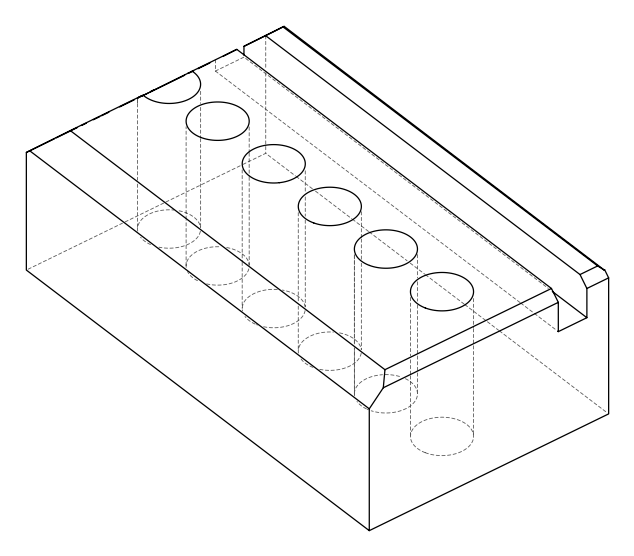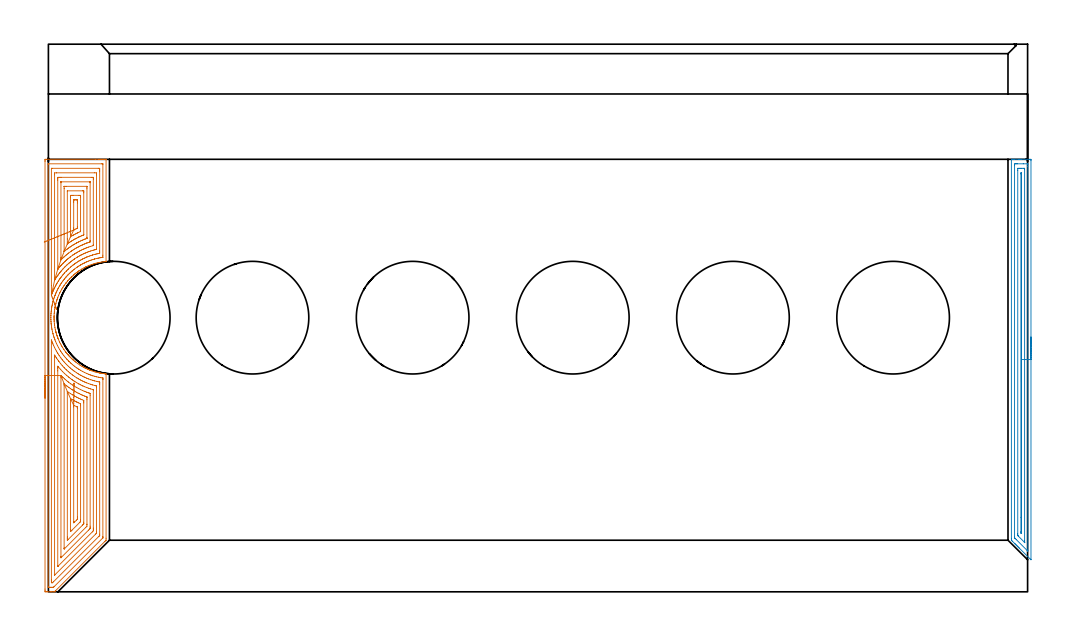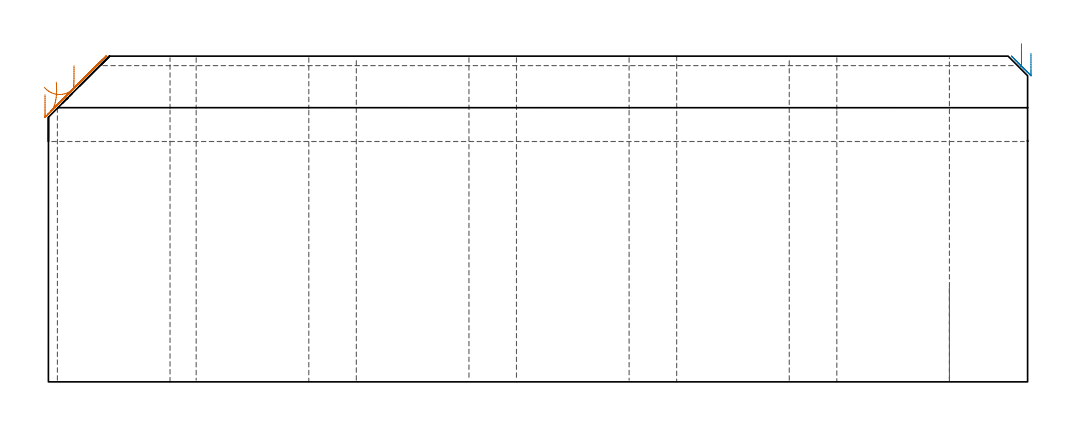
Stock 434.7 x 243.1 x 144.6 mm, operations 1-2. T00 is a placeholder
(PLAN: 13 operations, 2 tool changes, 77.5 min)
(1 AREA_MILL | FG_CHAMFER_SURFACE | UGT0205_001 | 12.89 min | 71280 mm3)
(2 AREA_MILL_1 | FG_CHAMFER_SURFACE_1 | UGT0205_001 | 5.71 min | 7133 mm3)
(3 AREA_MILL_2 | FG_CHAMFER_SURFACE_2 | UGT0205_001 | 2.08 min | 11210 mm3)
(4 AREA_MILL_3 | FG_CHAMFER_SURFACE_3 | UGT0205_001 | 30.27 min | 108658 mm3)
(5 AREA_MILL_4 | FG_CHAMFER_SURFACE_4 | UGT0205_001 | 0.83 min | 1029 mm3)
(6 AREA_MILL_5 | FG_CHAMFER_SURFACE_5 | UGT0205_001 | 6.62 min | 3488 mm3)
(7 MILL_RECTANGULAR_SLOT | SLOT_RECTANGULAR | UGT0201_094 | Follow Part, ap 5, ae 75% | 15.49 min | 471268 mm3)
(8 INDEXABLE_INSERT_DRILL_THROUGH_HOLE_FROM_SOLID | STEP1HOLE | NXT0302_038 | 0.6 min | 283893 mm3)
(9 INDEXABLE_INSERT_DRILL_THROUGH_HOLE_FROM_SOLID_1 | STEP1HOLE_1 | NXT0302_038 | 0.6 min | 283741 mm3)
(10 INDEXABLE_INSERT_DRILL_THROUGH_HOLE_FROM_SOLID_2 | STEP1HOLE_2 | NXT0302_038 | 0.6 min | 283816 mm3)
(11 INDEXABLE_INSERT_DRILL_THROUGH_HOLE_FROM_SOLID_3 | STEP1HOLE_3 | NXT0302_038 | 0.6 min | 277382 mm3)
(12 INDEXABLE_INSERT_DRILL_THROUGH_HOLE_FROM_SOLID_4 | STEP1HOLE_4 | NXT0302_038 | 0.6 min | 283729 mm3)
(13 INDEXABLE_INSERT_DRILL_THROUGH_HOLE_FROM_SOLID_5 | STEP1HOLE_5 | NXT0302_038 | 0.6 min | 283815 mm3)
(TOOL UGT0205_001 | Chamfer Mill 20 x 3 x 45 deg. | D20 FL50 Z2)
(TOOL UGT0201_094 | End mill 20 mm | D20 FL38 Z4)
(TOOL NXT0302_038 | Index. Insert Drill 50mm [880-D5000L50-04] | D50 PA176 FL200 Z2)
(OP 1 AREA_MILL)
G17 G21 G94 G90
T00 M6
G54
G17 G0 G90 X-1.5 Y86. S1061 M3
G43 Z154.6 H0
Z127.5
G94 G1 Y86.038 Z126.628 F250.
Y86.152 Z125.764
Y86.341 Z124.912
Y86.603 Z124.08
Y86.937 Z123.274
Y87.34 Z122.5
Y87.808 Z121.764
Y88.34 Z121.072
Y88.929 Z120.429
Y89.572 Z119.84
Y90.264 Z119.308
Y91. Z118.84
Y91.774 Z118.437
Y92.58 Z118.103
Y93.412 Z117.841
Y94.263 Z117.652
Y95.128 Z117.538
Y96. Z117.5
Y191.121
X-1.498 Y191.406 Z117.502
X-1.491 Y191.993 Z117.506
X-1.484 Y191.996 Z117.513
X-0.893 Y192. Z118.104
X20.827 Z139.823
X22.315 Z141.309
X22.911 Z141.907
X23.207 Z142.204
X23.803 Z142.799
X24.1 Z143.095
X24.694 Z143.693
X25.196 Z144.195
X25.549 Y191.993 Z144.54
X25.597 Y191.99 Z144.588
X25.6 Y191.852 Z144.6
X25.591 Y146.784 Z144.59
X25.586 Y146.699 Z144.581
X25.559 Y146.634 Z144.551
X25.526 Y146.62 Z144.518
X25.448 Y146.612 Z144.448
X24.665 Y146.53 Z143.661
X23.774 Y146.411 Z142.774
X22.886 Y146.26 Z141.884
X21.996 Y146.078 Z140.996
X21.176 Y145.886 Z140.176
X20.218 Y145.605 Z139.218
X19.329 Y145.317 Z138.328
X18.44 Y144.999 Z137.44
X17.884 Y144.764 Z136.884
X17.551 Y144.624 Z136.55
X16.662 Y144.225 Z135.662
X16.513 Y144.153 Z135.513
X16.413 Y144.104 Z135.412
X16.067 Y143.923 Z135.065
X15.773 Y143.769 Z134.772
X14.843 Y143.257 Z133.842
X14.768 Y143.213 Z133.765
X13.995 Y142.729 Z132.994
X13.439 Y142.365 Z132.438
X13.389 Y142.332 Z132.387
X13.374 Y142.323 Z132.372
X13.338 Y142.298 Z132.337
X13.106 Y142.135 Z132.105
X13.016 Y142.068 Z132.014
X12.943 Y142.014 Z131.939
X12.852 Y141.948 Z131.851
X12.612 Y141.771 Z131.611
X12.496 Y141.685 Z131.492
X12.354 Y141.581 Z131.353
X12.154 Y141.432 Z131.152
X12.05 Y141.346 Z131.046
X11.84 Y141.177 Z130.839
X11.806 Y141.149 Z130.806
X11.327 Y140.759 Z130.327
X11.072 Y140.541 Z130.072
X10.439 Y139.967 Z129.437
X10.265 Y139.801 Z129.262
X10.106 Y139.65 Z129.102
X9.55 Y139.094 Z128.548
X9.231 Y138.759 Z128.228
X8.66 Y138.128 Z127.66
X8.48 Y137.919 Z127.48
X8.436 Y137.868 Z127.435
X8.033 Y137.372 Z127.031
X7.771 Y137.05 Z126.771
X7.745 Y137.016 Z126.744
X7.715 Y136.978 Z126.715
X7.668 Y136.913 Z126.667
X7.059 Y136.087 Z126.057
X6.883 Y135.833 Z125.881
X6.464 Y135.196 Z125.461
X5.993 Y134.443 Z124.992
X5.913 Y134.305 Z124.913
X5.423 Y133.414 Z124.421
X5.104 Y132.802 Z124.103
X4.986 Y132.557 Z123.983
X4.97 Y132.524 Z123.966
X4.568 Y131.633 Z123.566
X4.197 Y130.742 Z123.192
X4.047 Y130.328 Z123.045
X3.876 Y129.851 Z122.874
X3.794 Y129.594 Z122.791
X3.744 Y129.437 Z122.739
X3.65 Y129.15 Z122.647
X3.599 Y128.991 Z122.594
X3.589 Y128.96 Z122.585
X3.327 Y128.069 Z122.326
X3.301 Y127.961 Z122.301
X3.246 Y127.725 Z122.245
X3.23 Y127.653 Z122.226
X3.125 Y127.212 Z122.124
X3.117 Y127.179 Z122.116
X2.975 Y126.485 Z121.974
X2.959 Y126.403 Z121.956
X2.943 Y126.316 Z121.937
X2.937 Y126.288 Z121.931
X2.79 Y125.432 Z121.79
X2.784 Y125.397 Z121.784
X2.667 Y124.506 Z121.664
X2.644 Y124.265 Z121.642
X2.588 Y123.641 Z121.579
X2.586 Y123.615 Z121.577
X2.53 Y122.725 Z121.519
X2.511 Y122.279 Z121.507
X2.51 Y122.233
X2.505 Y121.834 Z121.5
X2.504 Y121.611 Z121.501
X2.51 Y121.3 Z121.508
X2.519 Y120.966 Z121.513
Y120.943 Z121.514
X2.549 Y120.346 Z121.547
X2.563 Y120.074 Z121.56
X2.564 Y120.052 Z121.561
X2.641 Y119.161 Z121.635
X2.678 Y118.843 Z121.675
X2.692 Y118.737 Z121.686
X2.722 Y118.471 Z121.72
X2.744 Y118.291 Z121.741
X2.747 Y118.27 Z121.743
X2.887 Y117.38 Z121.883
X3.06 Y116.489 Z122.058
X3.102 Y116.298 Z122.102
X3.261 Y115.598 Z122.259
X3.273 Y115.549 Z122.272
X3.327 Y115.335 Z122.324
X3.339 Y115.294 Z122.335
X3.375 Y115.17 Z122.37
X3.505 Y114.707 Z122.504
X3.554 Y114.552 Z122.553
X3.57 Y114.499 Z122.57
X3.642 Y114.279 Z122.637
X3.758 Y113.903 Z122.757
X3.786 Y113.816 Z122.785
X3.868 Y113.578 Z122.867
X3.937 Y113.387 Z122.93
X4.096 Y112.925 Z123.09
X4.153 Y112.766 Z123.152
X4.165 Y112.734 Z123.165
X4.182 Y112.693 Z123.182
X4.264 Y112.495 Z123.261
X4.463 Y112.007 Z123.462
X4.844 Y111.144 Z123.84
X4.971 Y110.869 Z123.97
X5.28 Y110.253 Z124.277
X5.653 Y109.563 Z124.652
X5.763 Y109.362 Z124.761
X5.993 Y108.959 Z124.992
X6.293 Y108.471 Z125.291
X6.873 Y107.581 Z125.871
X7.512 Y106.69 Z126.511
X7.718 Y106.42 Z126.718
X7.771 Y106.351 Z126.771
X8.215 Y105.799 Z127.211
X8.454 Y105.511 Z127.453
X8.661 Y105.271 Z127.659
X8.712 Y105.214 Z127.711
X8.862 Y105.044 Z127.861
X8.926 Y104.973 Z127.923
X8.976 Y104.916 Z127.974
X8.983 Y104.908 Z127.982
X9.192 Y104.682 Z128.191
X9.264 Y104.604 Z128.263
X9.549 Y104.304 Z128.549
X9.829 Y104.017 Z128.829
X10.127 Y103.728 Z129.127
X10.439 Y103.431 Z129.438
X10.667 Y103.221 Z129.666
X10.711 Y103.181 Z129.708
X10.763 Y103.133 Z129.762
X10.77 Y103.127 Z129.769
X10.935 Y102.983 Z129.934
X11.009 Y102.92 Z130.005
X11.329 Y102.641 Z130.325
X11.815 Y102.236 Z130.815
X12.217 Y101.923 Z131.216
X12.988 Y101.345 Z131.987
X13.106 Y101.263 Z132.105
X13.995 Y100.668 Z132.994
X14.328 Y100.454 Z133.327
X14.884 Y100.125 Z133.883
X15.433 Y99.816 Z134.433
X15.62 Y99.712 Z134.616
X15.774 Y99.625 Z134.771
X15.887 Y99.563 Z134.886
X16.067 Y99.472 Z135.064
X16.274 Y99.366 Z135.273
X16.662 Y99.177 Z135.661
X17.221 Y98.921 Z136.221
X17.406 Y98.837 Z136.402
X17.552 Y98.769 Z136.55
X17.772 Y98.672 Z136.772
X18.105 Y98.536 Z137.105
X18.221 Y98.49 Z137.221
X18.44 Y98.405 Z137.44
X19.329 Y98.083 Z138.328
X20.083 Y97.832 Z139.08
X20.235 Y97.782 Z139.234
X20.53 Y97.696 Z139.527
X20.671 Y97.655 Z139.669
X21.107 Y97.537 Z140.107
X21.997 Y97.323 Z140.995
X22.166 Y97.288 Z141.164
X22.315 Y97.257 Z141.31
X22.646 Y97.189 Z141.646
X22.813 Y97.154 Z141.812
X22.885 Y97.14 Z141.885
X23.207 Y97.085 Z142.205
X23.775 Y96.987 Z142.774
X24.436 Y96.891 Z143.436
X24.664 Y96.865 Z143.663
X24.993 Y96.832 Z143.991
X25.086 Y96.823 Z144.085
X25.48 Y96.778 Z144.477
X25.595 Y96.763 Z144.591
X25.6 Y96.446 Z144.6
Y23.777
X25.593 Y22.899 Z144.593
X25.582 Y22.885 Z144.582
X25.439 Y22.739 Z144.438
X25.144 Y22.444 Z144.143
X3.23 Y0.529 Z122.229
X2.975 Y0.274 Z121.972
X2.847 Y0.148 Z121.845
X2.699 Y0.01 Z121.698
X2.678 Y0.008 Z121.677
X2.084 Y0. Z121.083
X1.486 Z120.486
X0.893 Z119.888
X-0.297 Z118.7
X-0.893 Z118.102
X-1.117 Y0.001 Z117.878
X-1.484 Y0.004 Z117.511
X-1.491 Y0.007 Z117.505
X-1.497 Y0.594 Z117.503
X-1.5 Y1.201 Z117.5
Y96.
X-0.086 Z118.914
X-0.085 Y189.708 Z118.915
X-0.084 Y189.794 Z118.916
X-0.079 Y189.964 Z118.921
X-0.076 Y189.992 Z118.924
X-0.07 Y189.994 Z118.93
X-0.047 Y189.997 Z118.953
X0. Y189.999 Z119.
X23.723 Z142.723
X24.1 Y189.993 Z143.1
X24.153 Y189.99 Z143.153
X24.178 Y189.984 Z143.178
X24.185 Y189.623 Z143.185
X24.177 Y149.422 Z143.177
X24.172 Y148.607 Z143.172
X24.17 Y148.537 Z143.17
X24.162 Y148.482 Z143.162
X24.1 Y148.471 Z143.1
X23.448 Y148.367 Z142.448
X23.207 Y148.327 Z142.207
X22.688 Y148.235 Z141.688
X22.315 Y148.161 Z141.315
X21.946 Y148.084 Z140.946
X21.422 Y147.966 Z140.422
X21.219 Y147.918 Z140.219
X20.53 Y147.738 Z139.53
X20.511 Y147.733 Z139.511
X20.449 Y147.715 Z139.449
X19.826 Y147.526 Z138.826
X19.637 Y147.466 Z138.637
X19.153 Y147.307 Z138.153
X18.744 Y147.166 Z137.744
X18.492 Y147.076 Z137.492
X17.818 Y146.824 Z136.818
X17.217 Y146.566 Z136.217
X16.959 Y146.453 Z135.959
X16.599 Y146.292 Z135.599
X16.067 Y146.048 Z135.067
X15.988 Y146.01 Z134.988
X15.832 Y145.932 Z134.832
X15.401 Y145.705 Z134.401
X15.174 Y145.583 Z134.174
X14.823 Y145.391 Z133.823
X14.281 Y145.092 Z133.281
X14.248 Y145.073 Z133.248
X14.192 Y145.04 Z133.192
X13.699 Y144.73 Z132.699
X13.389 Y144.533 Z132.389
X13.155 Y144.382 Z132.155
X12.799 Y144.149 Z131.799
X12.62 Y144.025 Z131.62
X12.496 Y143.936 Z131.496
X11.568 Y143.257 Z130.568
X11.094 Y142.874 Z130.094
X10.711 Y142.563 Z129.711
X10.603 Y142.474 Z129.603
X10.475 Y142.365 Z129.475
X10.129 Y142.056 Z129.129
X9.819 Y141.775 Z128.819
X9.493 Y141.474 Z128.493
X9.206 Y141.194 Z128.206
X8.926 Y140.918 Z127.926
X8.759 Y140.749 Z127.759
X8.597 Y140.582 Z127.597
X8.325 Y140.29 Z127.325
X8.033 Y139.973 Z127.033
X7.9 Y139.824 Z126.9
X7.782 Y139.691 Z126.782
X7.489 Y139.343 Z126.489
X7.141 Y138.925 Z126.141
X7.084 Y138.855 Z126.084
X7.039 Y138.799 Z126.039
X6.695 Y138.352 Z125.695
X6.358 Y137.907 Z125.358
X6.311 Y137.844 Z125.311
X6.248 Y137.757 Z125.248
X5.943 Y137.321 Z124.943
X5.732 Y137.016 Z124.732
X5.582 Y136.789 Z124.582
X5.356 Y136.44 Z124.356
X5.233 Y136.246 Z124.233
X5.157 Y136.124 Z124.157
X4.845 Y135.614 Z123.845
X4.571 Y135.124 Z123.571
X4.463 Y134.926 Z123.463
X4.259 Y134.545 Z123.259
X4.152 Y134.341 Z123.152
X3.956 Y133.955 Z122.956
X3.71 Y133.449 Z122.71
X3.683 Y133.393 Z122.683
X3.666 Y133.354 Z122.666
X3.57 Y133.142 Z122.57
X3.391 Y132.736 Z122.391
X3.314 Y132.557 Z122.314
X3.127 Y132.109 Z122.127
X2.945 Y131.666 Z121.945
X2.902 Y131.554 Z121.902
X2.872 Y131.472 Z121.872
X2.678 Y130.933 Z121.678
X2.636 Y130.816 Z121.636
X2.622 Y130.774 Z121.622
X2.417 Y130.143 Z121.417
X2.335 Y129.882 Z121.335
X2.207 Y129.461 Z121.207
X2.067 Y128.991 Z121.067
X2.032 Y128.867 Z121.032
X2.007 Y128.769 Z121.007
X1.843 Y128.099 Z120.843
X1.837 Y128.073 Z120.837
X1.785 Y127.851 Z120.785
X1.674 Y127.318 Z120.674
X1.653 Y127.207 Z120.653
X1.533 Y126.567 Z120.533
X1.49 Y126.316 Z120.49
X1.406 Y125.803 Z120.406
X1.354 Y125.424 Z120.354
X1.302 Y125.015 Z120.302
X1.248 Y124.533 Z120.248
X1.216 Y124.209 Z120.216
X1.169 Y123.641 Z120.169
X1.151 Y123.383 Z120.151
X1.116 Y122.749 Z120.116
X1.107 Y122.535 Z120.107
X1.094 Y121.858 Z120.094
X1.093 Y121.657 Z120.093
X1.106 Y120.966 Z120.106
X1.113 Y120.745 Z120.113
X1.148 Y120.074 Z120.148
X1.165 Y119.803 Z120.165
X1.213 Y119.183 Z120.213
X1.228 Y119.015 Z120.228
X1.247 Y118.828 Z120.247
X1.313 Y118.291 Z120.313
X1.376 Y117.808 Z120.376
X1.439 Y117.399 Z120.439
X1.547 Y116.746 Z120.547
X1.592 Y116.508 Z120.592
X1.768 Y115.634 Z120.768
X1.772 Y115.616 Z120.772
X1.785 Y115.555 Z120.785
X1.982 Y114.724 Z120.982
X2.009 Y114.612 Z121.009
X2.052 Y114.458 Z121.052
X2.239 Y113.833 Z121.239
X2.44 Y113.179 Z121.44
X2.518 Y112.941 Z121.518
X2.678 Y112.467 Z121.678
X2.785 Y112.156 Z121.785
X2.801 Y112.111 Z121.801
X2.823 Y112.05 Z121.823
X2.911 Y111.817 Z121.911
X3.184 Y111.158 Z122.184
X3.57 Y110.25 Z122.57
X3.994 Y109.375 Z122.994
X4.449 Y108.497 Z123.449
X4.463 Y108.471 Z123.463
X4.968 Y107.591 Z123.968
X5.356 Y106.965 Z124.356
X5.525 Y106.7 Z124.525
X5.838 Y106.218 Z124.838
X6.131 Y105.808 Z125.131
X6.248 Y105.647 Z125.248
X6.795 Y104.916 Z125.795
X7.141 Y104.482 Z126.141
X7.516 Y104.025 Z126.516
X8.033 Y103.432 Z127.033
X8.304 Y103.133 Z127.304
X8.926 Y102.484 Z127.926
X9.167 Y102.241 Z128.167
X9.819 Y101.627 Z128.819
X10.121 Y101.35 Z129.121
X10.711 Y100.845 Z129.711
X11.175 Y100.458 Z130.175
X11.604 Y100.128 Z130.604
X12.345 Y99.567 Z131.345
X12.496 Y99.462 Z131.496
X12.825 Y99.238 Z131.825
X13.389 Y98.867 Z132.389
X13.685 Y98.675 Z132.685
X14.281 Y98.324 Z133.281
X15.114 Y97.843 Z134.114
X15.174 Y97.809 Z134.174
X15.222 Y97.783 Z134.222
X16.067 Y97.362 Z135.067
X16.873 Y96.978 Z135.873
X16.959 Y96.938 Z135.959
X17.063 Y96.892 Z136.063
X17.852 Y96.57 Z136.852
X18.38 Y96.364 Z137.38
X18.744 Y96.235 Z137.744
X19.416 Y96. Z138.416
X19.637 Y95.926 Z138.637
X19.746 Y95.891 Z138.746
X20.53 Y95.667 Z139.53
X20.991 Y95.54 Z139.991
X21.422 Y95.438 Z140.422
X22.152 Y95.271 Z141.152
X22.315 Y95.238 Z141.315
X22.983 Y95.108 Z141.983
X23.207 Y95.07 Z142.207
X23.254 Y95.062 Z142.254
X24.1 Y94.928 Z143.1
X24.147 Y94.919 Z143.147
X24.171 Y94.912 Z143.171
X24.179 Y94.908 Z143.179
X24.181 Y94.816 Z143.181
X24.185 Y94.474 Z143.185
X24.186 Y94.302 Z143.186
Y94.217
X24.185 Y24.497 Z143.185
X24.184 Y24.326 Z143.184
X24.179 Y23.984 Z143.179
X24.174 Y23.935 Z143.174
X24.167 Y23.924 Z143.167
X24.147 Y23.9 Z143.147
X24.1 Y23.85 Z143.1
X24.064 Y23.813 Z143.064
X2.628 Y2.377 Z121.628
X2.344 Y2.103 Z121.344
X2.264 Y2.026 Z121.264
X2.154 Y2.009 Z121.154
X1.785 Y2.004 Z120.785
X1.27 Y2. Z120.27
X0.893 Z119.893
X0.377 Y2.001 Z119.377
X0. Y2.006 Z119.
X-0.053 Y2.01 Z118.947
X-0.079 Y2.015 Z118.921
X-0.086 Y2.377 Z118.914
Y96.
X1.328 Z120.328
X1.329 Y111.614 Z120.329
X1.33 Y111.659 Z120.33
X1.334 Y111.728 Z120.334
X1.338 Y111.766 Z120.338
X1.366 Y111.693 Z120.366
X1.405 Y111.59 Z120.405
X1.435 Y111.508 Z120.435
X1.564 Y111.158 Z120.564
X1.785 Y110.572 Z120.785
X1.909 Y110.266 Z120.909
X1.996 Y110.056 Z120.996
X2.299 Y109.375 Z121.299
X2.678 Y108.543 Z121.678
X2.706 Y108.483 Z121.706
X2.732 Y108.429 Z121.732
X3.171 Y107.591 Z122.171
X3.57 Y106.851 Z122.57
X3.657 Y106.7 Z122.657
X3.955 Y106.193 Z122.955
X4.193 Y105.808 Z123.193
X4.463 Y105.384 Z123.463
X4.771 Y104.916 Z123.771
X5.356 Y104.084 Z124.356
X5.399 Y104.025 Z124.399
X5.519 Y103.862 Z124.519
X6.082 Y103.133 Z125.082
X6.248 Y102.927 Z125.248
X6.825 Y102.241 Z125.825
X7.141 Y101.881 Z126.141
X7.63 Y101.35 Z126.63
X8.033 Y100.931 Z127.033
X8.509 Y100.458 Z127.509
X8.926 Y100.066 Z127.926
X9.473 Y99.567 Z128.473
X9.819 Y99.271 Z128.819
X10.53 Y98.675 Z129.53
X10.711 Y98.534 Z129.711
X11.315 Y98.071 Z130.315
X11.604 Y97.856 Z130.604
X11.704 Y97.783 Z130.704
X12.496 Y97.253 Z131.496
X13.042 Y96.892 Z132.042
X13.389 Y96.682 Z132.389
X13.912 Y96.369 Z132.912
X14.281 Y96.161 Z133.281
X14.569 Y96. Z133.569
X15.174 Y95.69 Z134.174
X15.805 Y95.369 Z134.805
X16.067 Y95.248 Z135.067
X16.368 Y95.108 Z135.368
X16.959 Y94.854 Z135.959
X17.404 Y94.664 Z136.404
X17.852 Y94.498 Z136.852
X18.615 Y94.217 Z137.615
X18.744 Y94.172 Z137.744
X18.812 Y94.149 Z137.812
X19.637 Y93.888 Z138.637
X20.114 Y93.74 Z139.114
X20.53 Y93.632 Z139.53
X21.315 Y93.433 Z140.315
X21.422 Y93.408 Z140.422
X21.793 Y93.325 Z140.793
X22.448 Y93.192 Z141.448
X22.67 Y93.146 Z141.67
X22.742 Y93.128 Z141.742
X22.765 Y93.12 Z141.765
X22.766 Y93.109 Z141.766
X22.77 Y92.87 Z141.77
X22.771 Y92.433 Z141.771
X22.772 Y91.977 Z141.772
X22.771 Y25.56 Z141.771
X22.769 Y25.106 Z141.769
X22.765 Y24.996 Z141.765
X22.763 Y24.974 Z141.763
X22.75 Y24.957 Z141.75
X22.714 Y24.917 Z141.714
X22.469 Y24.668 Z141.469
X22.392 Y24.591 Z141.392
X2.319 Y4.519 Z121.319
X1.958 Y4.161 Z120.958
X1.867 Y4.079 Z120.867
X1.785 Y4.01 Z120.785
X1.624 Z120.624
X1.335 Y4.018 Z120.335
X1.333 Y4.161 Z120.333
X1.33 Y4.616 Z120.33
X1.329 Y5.052 Z120.329
X1.328 Y5.509 Z120.328
Y96.
X2.743 Z121.743
Y104.174
X2.745 Y104.85 Z121.745
X2.746 Y104.916 Z121.746
X2.755 Y105.08 Z121.755
X2.779 Y105.042 Z121.779
X2.859 Y104.916 Z121.859
X3.154 Y104.44 Z122.154
X3.423 Y104.025 Z122.423
X3.57 Y103.803 Z122.57
X4.034 Y103.133 Z123.034
X4.463 Y102.533 Z123.463
X4.681 Y102.241 Z123.681
X5.356 Y101.367 Z124.356
X5.369 Y101.35 Z124.369
X5.438 Y101.268 Z124.438
X6.129 Y100.458 Z125.129
X6.248 Y100.326 Z125.248
X6.954 Y99.567 Z125.954
X7.141 Y99.375 Z126.141
X7.847 Y98.675 Z126.847
X8.033 Y98.5 Z127.033
X8.819 Y97.783 Z127.819
X8.926 Y97.691 Z127.926
X9.523 Y97.186 Z128.523
X9.819 Y96.944 Z128.819
X9.884 Y96.892 Z128.884
X10.711 Y96.267 Z129.711
X11.07 Y96. Z130.07
X11.604 Y95.638 Z130.604
X12.394 Y95.108 Z131.394
X12.496 Y95.044 Z131.496
X12.666 Y94.939 Z131.666
X13.389 Y94.519 Z132.389
X13.913 Y94.217 Z132.913
X14.281 Y94.019 Z133.281
X14.702 Y93.797 Z133.702
X15.174 Y93.567 Z134.174
X15.675 Y93.325 Z134.675
X16.067 Y93.149 Z135.067
X16.384 Y93.008 Z135.384
X16.959 Y92.772 Z135.959
X17.835 Y92.433 Z136.835
X17.861 Y92.424 Z136.861
X18.744 Y92.124 Z137.744
X19.21 Y91.968 Z138.21
X19.637 Y91.845 Z138.637
X20.46 Y91.611 Z139.46
X20.53 Y91.594 Z139.53
X20.741 Y91.542 Z139.741
X20.963 Y91.483 Z139.963
X21.351 Y91.378 Z140.351
X21.352 Y91.334 Z140.352
X21.355 Y91.128 Z140.355
X21.357 Y90.715 Z140.357
Y90.65
Y26.517
X21.356 Y26.452 Z140.356
X21.35 Y26.04 Z140.35
X21.339 Y25.999 Z140.339
X21.311 Y25.967 Z140.311
X21.257 Y25.908 Z140.257
X21.166 Y25.816 Z140.166
X20.912 Y25.56 Z139.912
X2.878 Y7.527 Z121.878
X2.781 Y7.433 Z121.781
X2.764 Y7.419 Z121.764
X2.754 Y7.411 Z121.754
X2.75 Y7.436 Z121.75
X2.744 Y7.661 Z121.744
X2.743 Y7.727 Z121.743
Y96.
X4.157 Z123.157
Y98.089
Y98.981
X4.158 Y99.567 Z123.158
X4.16 Y99.869 Z123.16
X4.164 Y100.157 Z123.164
X4.463 Y99.811 Z123.463
X5.356 Y98.772 Z124.356
X5.442 Y98.675 Z124.442
X6.248 Y97.812 Z125.248
X6.276 Y97.783 Z125.276
X7.183 Y96.892 Z126.183
X8.033 Y96.122 Z127.033
X8.171 Y96. Z127.171
X8.926 Y95.372 Z127.926
X9.249 Y95.108 Z128.249
X9.819 Y94.674 Z128.819
X10.429 Y94.217 Z129.429
X10.711 Y94.023 Z129.711
X11.313 Y93.616 Z130.313
X11.604 Y93.423 Z130.604
X11.755 Y93.325 Z130.755
X12.496 Y92.881 Z131.496
X13.255 Y92.433 Z132.255
X13.389 Y92.359 Z132.389
X13.555 Y92.267 Z132.555
X14.281 Y91.895 Z133.281
X14.987 Y91.542 Z133.987
X15.174 Y91.453 Z134.174
X15.34 Y91.376 Z134.34
X16.067 Y91.063 Z135.067
X16.89 Y90.719 Z135.89
X16.959 Y90.693 Z135.959
X17.073 Y90.65 Z136.073
X17.852 Y90.373 Z136.852
X18.281 Y90.221 Z137.281
X18.744 Y90.075 Z137.744
X19.582 Y89.813 Z138.582
X19.637 Y89.798 Z138.637
X19.78 Y89.758 Z138.78
X19.901 Y89.716 Z138.901
X19.937 Y89.694 Z138.937
X19.938 Y89.681 Z138.938
X19.941 Y89.605 Z138.941
X19.943 Y89.453 Z138.943
Y28.235
X19.942 Y27.93 Z138.942
X19.938 Y27.343 Z138.938
X19.935 Y27.045 Z138.935
X19.637 Y26.738 Z138.637
X19.495 Y26.594 Z138.495
X4.463 Y11.561 Z123.463
X4.328 Y11.428 Z123.328
X4.188 Y11.294 Z123.188
X4.163 Y11.281 Z123.163
X4.161 Y11.294 Z123.161
X4.159 Y11.323 Z123.159
X4.157 Y11.599 Z123.157
Y96.
X5.576 Y95.976 Z124.576
X5.577 Y96. Z124.577
X5.578 Y96.023 Z124.578
X5.583 Y96.02 Z124.583
X5.609 Y96. Z124.609
X6.248 Y95.381 Z125.248
X6.535 Y95.108 Z125.535
X7.141 Y94.56 Z126.141
X7.529 Y94.217 Z126.529
X8.033 Y93.796 Z127.033
X8.608 Y93.325 Z127.608
X8.926 Y93.081 Z127.926
X9.781 Y92.433 Z128.781
X9.819 Y92.407 Z128.819
X9.903 Y92.349 Z128.903
X10.711 Y91.809 Z129.711
X11.116 Y91.542 Z130.116
X11.604 Y91.245 Z130.604
X12.353 Y90.793 Z131.353
X12.496 Y90.711 Z131.496
X12.602 Y90.65 Z131.602
X13.389 Y90.231 Z132.389
X14.261 Y89.779 Z133.261
X14.304 Y89.758 Z133.304
X15.174 Y89.363 Z134.174
X15.887 Y89.046 Z134.887
X16.328 Y88.867 Z135.328
X16.959 Y88.631 Z135.959
X17.335 Y88.492 Z136.335
X17.852 Y88.31 Z136.852
X18.101 Y88.222 Z137.101
X18.349 Y88.132 Z137.349
X18.522 Y88.064 Z137.522
X18.523 Y87.975 Z137.523
X18.528 Y87.3 Z137.528
Y29.127
X18.525 Y28.454 Z137.525
X18.522 Y28.235 Z137.522
X18.514 Y28.073 Z137.514
X18.407 Y27.961 Z137.407
X18.268 Y27.819 Z137.268
X17.852 Y27.399 Z136.852
X5.633 Y15.181 Z124.633
X5.598 Y15.149 Z124.598
X5.578 Y15.133 Z124.578
X5.577 Y15.134 Z124.577
X5.575 Y15.146 Z124.575
X5.573 Y15.245 Z124.573
X5.571 Y15.537 Z124.571
Y15.752
Y95.108
X5.573 Y95.783 Z124.573
X5.576 Y95.976 Z124.576
X6.998 Y92.319 Z125.998
X7.045 Y92.283 Z126.045
X7.141 Y92.208 Z126.141
X7.961 Y91.542 Z126.961
X8.033 Y91.486 Z127.033
X8.272 Y91.304 Z127.272
X8.926 Y90.813 Z127.926
X9.147 Y90.65 Z128.147
X9.819 Y90.196 Z128.819
X10.471 Y89.758 Z129.471
X10.711 Y89.608 Z129.711
X11.106 Y89.363 Z130.106
X11.604 Y89.07 Z130.604
X11.952 Y88.867 Z130.952
X12.496 Y88.571 Z131.496
X13.142 Y88.222 Z132.142
X13.389 Y88.097 Z132.389
X13.631 Y87.975 Z132.631
X14.281 Y87.669 Z133.281
X14.857 Y87.4 Z133.857
X15.174 Y87.264 Z134.174
X15.596 Y87.084 Z134.596
X16.067 Y86.899 Z135.067
X16.37 Y86.78 Z135.37
X16.959 Y86.559 Z135.959
X17.068 Y86.516 Z136.068
X17.098 Y86.503 Z136.098
X17.108 Y86.449 Z136.108
X17.111 Y86.347 Z136.111
X17.114 Y86.192 Z136.114
Y86.037
X17.115 Y85.3 Z136.115
X17.114 Y30.018 Z136.114
Y29.864
X17.108 Y29.127 Z136.108
X17.039 Y29.047 Z136.039
X16.959 Y28.962 Z135.959
X16.598 Y28.596 Z135.598
X7.231 Y19.228 Z126.231
X7.141 Y19.14 Z126.141
X7.048 Y19.052 Z126.048
X6.996 Y19.004 Z125.996
X6.992 Y19.061 Z125.992
X6.988 Y19.163 Z125.988
X6.986 Y19.319 Z125.986
X6.985 Y19.474 Z125.985
X6.986 Y91.697 Z125.986
X6.987 Y91.852 Z125.987
X6.992 Y92.162 Z125.992
X6.998 Y92.319 Z125.998
X8.409 Y88.923 Z127.409
X8.421 Y88.917 Z127.421
X8.5 Y88.867 Z127.5
X9.825 Y87.975 Z128.825
X10.711 Y87.438 Z129.711
X11.3 Y87.084 Z130.3
X11.604 Y86.912 Z130.604
X11.992 Y86.696 Z130.992
X12.496 Y86.432 Z131.496
X12.958 Y86.192 Z131.958
X13.389 Y85.982 Z132.389
X13.797 Y85.785 Z132.797
X14.281 Y85.566 Z133.281
X14.878 Y85.3 Z133.878
X15.615 Y84.994 Z134.615
X15.668 Y84.969 Z134.668
X15.69 Y84.957 Z134.69
X15.694 Y84.928 Z134.694
X15.698 Y84.409 Z134.698
X15.7 Y83.883 Z134.7
Y30.91
X15.698 Y30.386 Z134.698
X15.695 Y30.202 Z134.695
X15.694 Y30.16 Z134.694
X15.666 Y30.125 Z134.666
X15.569 Y30.018 Z134.569
X15.373 Y29.82 Z134.373
X15.174 Y29.621 Z134.174
X8.682 Y23.129 Z127.682
X8.435 Y22.885 Z127.435
X8.426 Y22.883 Z127.426
X8.407 Y22.885 Z127.407
X8.405 Y22.931 Z127.405
X8.401 Y23.41 Z127.401
X8.4 Y23.777 Z127.4
X8.399 Y24.303 Z127.399
X8.4 Y87.975 Z127.4
X8.401 Y88.5 Z127.401
X8.404 Y88.867 Z127.404
X8.406 Y88.917 Z127.406
X8.409 Y88.923 Z127.409
X9.819 Y85.786 Z128.819
X10.802 Y85.209 Z129.802
X11.604 Y84.774 Z130.604
X12.285 Y84.409 Z131.285
X12.496 Y84.302 Z131.496
X12.71 Y84.195 Z131.71
X13.389 Y83.877 Z132.389
X14.165 Y83.517 Z133.165
X14.281 Y83.456 Z133.281
X14.286 Y82.625 Z133.286
Y31.802
X14.281 Y31.19 Z133.281
X14.145 Y31.046 Z133.145
X14.014 Y30.91 Z133.014
X10.447 Y27.343 Z129.447
X10.131 Y27.031 Z129.131
X9.819 Y26.727 Z128.819
X9.814 Y27.343 Z128.814
Y27.348
Y85.3
X9.819 Y85.786 Z128.819
X11.235 Y82.799 Z130.235
X11.59 Y82.639 Z130.59
X11.617 Y82.625 Z130.617
X12.496 Y82.187 Z131.496
X12.799 Y82.032 Z131.799
X12.851 Y82.004 Z131.851
X12.865 Y81.985 Z131.865
X12.868 Y81.958 Z131.868
X12.871 Y81.859 Z131.871
X12.872 Y81.734 Z131.872
Y81.358
Y33.21
X12.869 Y32.693 Z131.869
X12.865 Y32.324 Z131.865
X12.855 Y32.212 Z131.855
X12.476 Y31.822 Z131.476
X11.584 Y30.93 Z130.584
X11.564 Y30.91 Z130.564
X11.424 Y30.782 Z130.424
X11.235 Y30.614 Z130.235
X11.231 Y30.91 Z130.231
X11.229 Y31.129 Z130.229
Y82.108
X11.232 Y82.625 Z130.232
X11.235 Y82.799 Z130.235
X11.247 Y83.67 Z130.285
X11.259 Y84.533 Z130.411
X11.271 Y85.382 Z130.612
X11.283 Y86.21 Z130.886
X11.294 Y87.011 Z131.231
X11.305 Y87.779 Z131.645
X11.315 Y88.508 Z132.124
X11.325 Y89.193 Z132.665
X11.334 Y89.828 Z133.263
X11.342 Y90.408 Z133.914
X11.349 Y90.929 Z134.614
X11.356 Y91.387 Z135.356
X11.361 Y91.779 Z136.136
X11.366 Y92.102 Z136.946
X11.369 Y92.352 Z137.782
X11.372 Y92.529 Z138.636
X11.373 Y92.631 Z139.503
X11.374 Y92.657 Z140.375
G0 X3.479 Y125.834 Z133.057
G1 X3.565 Y125.601 Z132.221
X3.625 Y125.437 Z131.366
X3.659 Y125.344 Z130.5
X3.667 Y125.322 Z129.627
X3.649 Y125.372 Z128.757
X3.605 Y125.492 Z127.894
X3.535 Y125.683 Z127.045
X3.439 Y125.942 Z126.218
X3.319 Y126.268 Z125.418
X3.176 Y126.658 Z124.651
X3.01 Y127.11 Z123.923
X2.823 Y127.619 Z123.24
X2.616 Y128.183 Z122.607
X2.39 Y128.796 Z122.028
X2.149 Y129.454 Z121.509
X1.892 Y130.151 Z121.053
X1.623 Y130.884 Z120.663
X1.343 Y131.646 Z120.343
X1.335 Y131.666 Z120.335
X1.334 Y131.692 Z120.334
X1.329 Y132.121 Z120.329
X1.328 Y136. Z120.328
X1.329 Y187.839 Z120.329
X1.33 Y187.953 Z120.33
X1.332 Y187.98 Z120.332
X1.334 Y187.987 Z120.334
X1.357 Y187.99 Z120.357
X1.463 Y187.996 Z120.463
X1.625 Y188. Z120.625
X22.154 Y187.999 Z141.154
X22.315 Y187.997 Z141.315
X22.475 Y187.993 Z141.475
X22.764 Y187.981 Z141.764
X22.766 Y187.839 Z141.766
X22.769 Y187.385 Z141.769
X22.77 Y186.948 Z141.77
Y186.493
X22.763 Y151.282 Z141.763
X22.761 Y150.836 Z141.761
X22.758 Y150.39 Z141.758
X22.756 Y150.287 Z141.756
X22.61 Y150.25 Z141.61
X22.485 Y150.221 Z141.485
X22.315 Y150.185 Z141.315
X21.748 Y150.065 Z140.748
X21.422 Y149.992 Z140.422
X21.023 Y149.897 Z140.023
X20.53 Y149.771 Z139.53
X20.315 Y149.713 Z139.315
X19.637 Y149.518 Z138.637
X19.573 Y149.499 Z138.573
X18.949 Y149.295 Z137.949
X18.744 Y149.225 Z137.744
X18.287 Y149.064 Z137.287
X17.852 Y148.904 Z136.852
X17.637 Y148.822 Z136.637
X17.098 Y148.607 Z136.098
X17.001 Y148.566 Z136.001
X16.959 Y148.548 Z135.959
X16.382 Y148.292 Z135.382
X16.067 Y148.149 Z135.067
X15.771 Y148.01 Z134.771
X15.174 Y147.721 Z134.174
X15.163 Y147.715 Z134.163
X14.59 Y147.407 Z133.59
X14.281 Y147.238 Z133.281
X14.015 Y147.089 Z133.015
X13.548 Y146.824 Z132.548
X13.45 Y146.763 Z132.45
X13.389 Y146.725 Z132.389
X12.904 Y146.416 Z131.904
X12.496 Y146.155 Z131.496
X12.361 Y146.067 Z131.361
X12.159 Y145.932 Z131.159
X11.834 Y145.702 Z130.834
X11.604 Y145.536 Z130.604
X11.317 Y145.327 Z130.317
X10.93 Y145.04 Z129.93
X10.807 Y144.945 Z129.807
X10.711 Y144.868 Z129.711
X10.313 Y144.546 Z129.313
X9.825 Y144.149 Z128.825
X9.781 Y144.111 Z128.781
X8.926 Y143.343 Z127.926
X8.881 Y143.302 Z127.881
X8.833 Y143.257 Z127.833
X8.428 Y142.863 Z127.428
X8.033 Y142.476 Z127.033
X7.978 Y142.421 Z126.978
X7.924 Y142.365 Z126.924
X7.116 Y141.498 Z126.116
X7.094 Y141.474 Z126.094
X6.704 Y141.018 Z125.704
X6.333 Y140.582 Z125.333
X6.295 Y140.535 Z125.295
X6.248 Y140.477 Z125.248
X5.902 Y140.036 Z124.902
X5.633 Y139.691 Z124.633
X5.514 Y139.532 Z124.514
X5.356 Y139.317 Z124.356
X5.138 Y139.016 Z124.138
X4.984 Y138.799 Z123.984
X4.773 Y138.489 Z123.773
X4.463 Y138.026 Z123.463
X4.416 Y137.954 Z123.416
X4.386 Y137.907 Z123.386
X4.074 Y137.404 Z123.074
X3.835 Y137.016 Z122.835
X3.737 Y136.849 Z122.737
X3.57 Y136.558 Z122.57
X3.416 Y136.279 Z122.416
X3.331 Y136.124 Z122.331
X3.104 Y135.698 Z122.104
X2.859 Y135.232 Z121.859
X2.799 Y135.112 Z121.799
X2.678 Y134.864 Z121.678
X2.511 Y134.507 Z121.511
X2.435 Y134.341 Z121.435
X2.236 Y133.89 Z121.236
X2.043 Y133.449 Z121.043
X1.967 Y133.268 Z120.967
X1.785 Y132.832 Z120.785
X1.707 Y132.636 Z120.707
X1.677 Y132.557 Z120.677
X1.353 Y131.666 Z120.353
X1.343 Y131.646 Z120.343
X2.75 Y138.319 Z121.75
X2.748 Y138.358 Z121.748
X2.745 Y138.483 Z121.745
X2.743 Y138.734 Z121.743
Y138.799
Y185.164
X2.75 Y185.984 Z121.75
X3.57 Y185.999 Z122.57
X3.627 Y186. Z122.627
X20.587 Y185.999 Z139.587
X21.349 Y185.981 Z140.349
X21.355 Y185.231 Z140.355
X21.356 Y185.164 Z140.356
X21.349 Y152.174 Z140.349
X21.347 Y152.071 Z140.347
X21.345 Y152.022 Z140.345
X21.343 Y152.016 Z140.343
X21.325 Y152.007 Z140.325
X21.273 Y151.991 Z140.273
X21.018 Y151.929 Z140.018
X20.822 Y151.881 Z139.822
X20.53 Y151.805 Z139.53
X20.117 Y151.694 Z139.117
X19.637 Y151.557 Z138.637
X19.424 Y151.494 Z138.424
X18.744 Y151.283 Z137.744
X18.08 Y151.054 Z137.08
X17.852 Y150.971 Z136.852
X17.429 Y150.812 Z136.429
X16.959 Y150.629 Z135.959
X16.789 Y150.56 Z135.789
X16.384 Y150.39 Z135.384
X16.164 Y150.293 Z135.164
X16.067 Y150.25 Z135.067
X15.551 Y150.013 Z134.551
X15.174 Y149.835 Z134.174
X14.948 Y149.725 Z133.948
X14.5 Y149.499 Z133.5
X14.357 Y149.423 Z133.357
X14.281 Y149.382 Z133.281
X13.781 Y149.107 Z132.781
X13.389 Y148.889 Z132.389
X13.209 Y148.786 Z132.209
X12.904 Y148.607 Z131.904
X12.653 Y148.45 Z131.653
X12.496 Y148.351 Z131.496
X11.568 Y147.751 Z130.568
X11.516 Y147.715 Z130.516
X11.048 Y147.379 Z130.048
X10.711 Y147.133 Z129.711
X10.292 Y146.824 Z129.292
X10.026 Y146.616 Z129.026
X9.819 Y146.45 Z128.819
X9.532 Y146.218 Z128.532
X9.182 Y145.932 Z128.182
X9.044 Y145.814 Z128.044
X8.926 Y145.71 Z127.926
X8.572 Y145.394 Z127.572
X8.178 Y145.04 Z127.178
X8.103 Y144.971 Z127.103
X8.033 Y144.905 Z127.033
X7.649 Y144.533 Z126.649
X7.256 Y144.149 Z126.256
X7.199 Y144.091 Z126.199
X7.141 Y144.031 Z126.141
X6.765 Y143.633 Z125.765
X6.412 Y143.257 Z125.412
X6.334 Y143.171 Z125.334
X6.248 Y143.075 Z125.248
X5.918 Y142.695 Z124.918
X5.634 Y142.365 Z124.634
X5.507 Y142.214 Z124.507
X5.356 Y142.028 Z124.356
X5.109 Y141.72 Z124.109
X4.915 Y141.474 Z123.915
X4.719 Y141.218 Z123.719
X4.463 Y140.878 Z123.463
X4.338 Y140.707 Z123.338
X4.247 Y140.582 Z123.247
X3.969 Y140.184 Z122.969
X3.627 Y139.691 Z122.627
X3.604 Y139.657 Z122.604
X3.055 Y138.799 Z122.055
X2.909 Y138.568 Z121.909
X2.758 Y138.33 Z121.758
X2.75 Y138.319 Z121.75
X4.163 Y143.223 Z123.163
X4.162 Y143.228 Z123.162
X4.159 Y143.257 Z123.159
X4.158 Y143.289 Z123.158
X4.157 Y182.795 Z123.157
X4.158 Y183.381 Z123.158
X4.16 Y183.684 Z123.16
X4.164 Y183.983 Z123.164
X4.463 Y183.992 Z123.463
X4.738 Y183.998 Z123.738
X5.356 Y184. Z124.356
X5.629 Z124.629
X19.018 Z138.018
X19.637 Y183.997 Z138.637
X19.916 Y183.994 Z138.916
X19.935 Y183.983 Z138.935
X19.937 Y183.973 Z138.937
X19.94 Y183.381 Z138.94
X19.941 Y183.077 Z138.941
X19.934 Y153.957 Z138.934
X19.933 Y153.808 Z138.933
X19.931 Y153.734 Z138.931
X19.929 Y153.703 Z138.929
X19.907 Y153.687 Z138.907
X18.744 Y153.33 Z137.744
X18.544 Y153.266 Z137.544
X17.852 Y153.036 Z136.852
X17.22 Y152.804 Z136.22
X16.959 Y152.704 Z135.959
X16.579 Y152.553 Z135.579
X16.067 Y152.342 Z135.067
X15.948 Y152.292 Z134.948
X15.675 Y152.174 Z134.675
X15.33 Y152.017 Z134.33
X15.174 Y151.945 Z134.174
X14.726 Y151.73 Z133.726
X14.281 Y151.511 Z133.281
X14.129 Y151.434 Z133.129
X13.835 Y151.282 Z132.835
X13.546 Y151.125 Z132.546
X13.389 Y151.039 Z132.389
X12.973 Y150.805 Z131.973
X12.496 Y150.533 Z131.496
X12.406 Y150.48 Z131.406
X12.258 Y150.39 Z131.258
X11.857 Y150.137 Z130.857
X11.604 Y149.974 Z130.604
X11.315 Y149.787 Z130.315
X10.877 Y149.499 Z129.877
X10.779 Y149.43 Z129.779
X10.711 Y149.382 Z129.711
X9.746 Y148.68 Z128.746
X9.649 Y148.607 Z128.649
X9.245 Y148.288 Z128.245
X8.926 Y148.032 Z127.926
X8.751 Y147.89 Z127.751
X8.538 Y147.715 Z127.538
X8.267 Y147.482 Z127.267
X8.033 Y147.278 Z127.033
X7.793 Y147.064 Z126.793
X7.526 Y146.824 Z126.526
X7.326 Y146.639 Z126.326
X7.141 Y146.465 Z126.141
X6.869 Y146.203 Z125.869
X6.591 Y145.932 Z125.591
X6.42 Y145.76 Z125.42
X6.248 Y145.584 Z125.248
X5.983 Y145.306 Z124.983
X5.733 Y145.04 Z124.733
X5.553 Y144.843 Z124.553
X5.356 Y144.625 Z124.356
X5.132 Y144.372 Z124.132
X4.938 Y144.149 Z123.938
X4.721 Y143.891 Z123.721
X4.196 Y143.257 Z123.196
X4.163 Y143.223 Z123.163
X5.578 Y147.394 Z124.578
X5.575 Y147.496 Z124.575
X5.573 Y147.715 Z124.573
X5.571 Y148.117 Z124.571
Y148.392
X5.572 Y181.598 Z124.572
X5.574 Y181.936 Z124.574
X5.576 Y181.977 Z124.576
X5.577 Y181.989 Z124.577
X5.604 Y181.992 Z124.604
X5.711 Y181.997 Z124.711
X5.846 Y182. Z124.846
X18.342 Y181.999 Z137.342
X18.483 Y181.997 Z137.483
X18.513 Y181.993 Z137.513
X18.52 Y181.989 Z137.52
X18.523 Y181.98 Z137.523
X18.525 Y181.948 Z137.525
X18.526 Y181.815 Z137.526
X18.527 Y181.598 Z137.527
X18.521 Y155.963 Z137.521
X18.52 Y155.74 Z137.52
X18.516 Y155.406 Z137.516
X18.514 Y155.329 Z137.514
X18.451 Y155.299 Z137.451
X18.336 Y155.256 Z137.336
X17.671 Y155.029 Z136.671
X17.153 Y154.848 Z136.153
X17.011 Y154.797 Z136.011
X16.959 Y154.777 Z135.959
X16.368 Y154.547 Z135.368
X16.067 Y154.425 Z135.067
X15.736 Y154.287 Z134.736
X15.174 Y154.046 Z134.174
X15.112 Y154.019 Z134.112
X14.974 Y153.957 Z133.974
X14.502 Y153.737 Z133.502
X14.281 Y153.63 Z133.281
X13.904 Y153.442 Z132.904
X13.389 Y153.18 Z132.389
X13.313 Y153.141 Z132.313
X13.172 Y153.065 Z132.172
X12.737 Y152.825 Z131.737
X12.496 Y152.69 Z131.496
X12.169 Y152.501 Z131.169
X11.611 Y152.174 Z130.611
X11.063 Y151.822 Z130.063
X10.711 Y151.595 Z129.711
X10.522 Y151.471 Z129.522
X10.238 Y151.282 Z129.238
X9.993 Y151.108 Z128.993
X9.819 Y150.983 Z128.819
X8.961 Y150.356 Z127.961
X8.926 Y150.328 Z127.926
X8.464 Y149.96 Z127.464
X8.033 Y149.613 Z127.033
X7.894 Y149.499 Z126.894
X7.489 Y149.15 Z126.489
X7.141 Y148.846 Z126.141
X7.014 Y148.734 Z126.014
X6.873 Y148.607 Z125.873
X6.548 Y148.307 Z125.548
X6.248 Y148.026 Z125.248
X5.715 Y147.514 Z124.715
X5.633 Y147.438 Z124.633
X5.578 Y147.394 Z124.578
X6.99 Y151.082 Z125.99
X6.989 Y151.084 Z125.989
X6.987 Y151.127 Z125.987
X6.986 Y151.282 Z125.986
X6.985 Y151.437 Z125.985
Y179.078
X6.987 Y179.814 Z125.987
X6.99 Y179.965 Z125.99
X6.992 Y179.985 Z125.992
X7.003 Y179.99 Z126.003
X7.048 Y179.995 Z126.048
X7.141 Y179.998 Z126.141
X7.848 Y180. Z126.848
X16.959 Y179.999 Z135.959
X17.021 Y179.998 Z136.021
X17.07 Y179.994 Z136.07
X17.099 Y179.991 Z136.099
X17.105 Y179.965 Z136.105
X17.109 Y179.814 Z136.109
X17.111 Y179.663 Z136.111
X17.112 Y178.923 Z136.112
X17.107 Y157.375 Z136.107
X17.106 Y157.227 Z136.106
X17.102 Y156.932 Z136.102
X17.1 Y156.9 Z136.1
X17.096 Y156.896 Z136.096
X17.079 Y156.886 Z136.079
X16.388 Y156.632 Z135.388
X16.156 Y156.542 Z135.156
X16.067 Y156.506 Z135.067
X15.523 Y156.283 Z134.523
X15.174 Y156.136 Z134.174
X14.898 Y156.016 Z133.898
X14.281 Y155.742 Z133.281
X13.679 Y155.45 Z132.679
X13.389 Y155.306 Z132.389
X13.087 Y155.15 Z132.087
X12.511 Y154.848 Z131.511
X12.502 Y154.843 Z131.502
X11.93 Y154.522 Z130.93
X11.604 Y154.335 Z130.604
X11.365 Y154.195 Z130.365
X10.969 Y153.957 Z129.969
X10.811 Y153.857 Z129.811
X10.711 Y153.794 Z129.711
X10.268 Y153.507 Z129.268
X9.819 Y153.214 Z128.819
X9.729 Y153.155 Z128.729
X9.597 Y153.065 Z128.597
X9.206 Y152.785 Z128.206
X8.926 Y152.583 Z127.926
X8.689 Y152.41 Z127.689
X8.368 Y152.174 Z127.368
X8.179 Y152.028 Z127.179
X8.033 Y151.912 Z127.033
X7.247 Y151.282 Z126.247
X7.189 Y151.234 Z126.189
X7.033 Y151.108 Z126.033
X6.997 Y151.083 Z125.997
X6.99 Y151.082 Z125.99
X8.406 Y154.472 Z127.406
X8.403 Y154.479 Z127.403
X8.401 Y154.848 Z127.401
X8.399 Y156.632 Z127.399
X8.4 Y177.665 Z127.4
X8.402 Y177.841 Z127.402
X8.406 Y177.979 Z127.406
X8.407 Y177.991 Z127.407
X8.415 Y177.994 Z127.415
X8.441 Y177.998 Z127.441
X8.495 Y177.999 Z127.495
X15.206 Y178. Z134.206
X15.601 Y177.99 Z134.601
X15.691 Y177.987 Z134.691
X15.694 Y177.928 Z134.694
X15.695 Y177.865 Z134.695
X15.697 Y177.509 Z134.697
Y177.14
X15.693 Y158.601 Z134.693
X15.691 Y158.508 Z134.691
X15.689 Y158.463 Z134.689
X15.687 Y158.446 Z134.687
X15.633 Y158.415 Z134.633
X15.308 Y158.281 Z134.308
X15.174 Y158.224 Z134.174
X14.683 Y158.014 Z133.683
X14.281 Y157.838 Z133.281
X14.064 Y157.74 Z133.064
X13.59 Y157.523 Z132.59
X13.454 Y157.458 Z132.454
X13.389 Y157.426 Z132.389
X12.86 Y157.16 Z131.86
X12.496 Y156.974 Z131.496
X12.272 Y156.856 Z131.272
X11.853 Y156.632 Z130.853
X11.693 Y156.543 Z130.693
X11.604 Y156.493 Z130.604
X11.126 Y156.217 Z130.126
X10.711 Y155.975 Z129.711
X10.564 Y155.887 Z129.564
X10.324 Y155.74 Z129.324
X10.015 Y155.543 Z129.015
X9.819 Y155.416 Z128.819
X9.475 Y155.192 Z128.475
X8.954 Y154.848 Z127.954
X8.411 Y154.471 Z127.411
X8.406 Y154.472 Z127.406
X9.819 Y157.622 Z128.819
X9.814 Y158.415 Z128.814
Y175.356
X9.819 Y175.99 Z128.819
X10.07 Y175.997 Z129.07
X10.711 Y176. Z129.711
X10.959 Z129.959
X13.638 Y175.999 Z132.638
X14.281 Y175.99 Z133.281
X14.283 Y175.356 Z133.283
X14.28 Y160.2 Z133.28
X14.275 Y159.977 Z133.275
X14.273 Y159.954 Z133.273
X14.256 Y159.935 Z133.256
X14.192 Y159.902 Z133.192
X14.086 Y159.851 Z133.086
X13.234 Y159.462 Z132.234
X12.904 Y159.307 Z131.904
X12.632 Y159.172 Z131.632
X12.496 Y159.103 Z131.496
X12.043 Y158.868 Z131.043
X11.604 Y158.637 Z130.604
X11.459 Y158.559 Z130.459
X11.194 Y158.415 Z130.194
X10.885 Y158.241 Z129.885
X10.711 Y158.141 Z129.711
X9.819 Y157.622 Z128.819
X11.234 Y160.59 Z130.234
X11.233 Y160.608 Z130.233
X11.231 Y160.715 Z130.231
X11.229 Y161.09 Z130.229
X11.228 Y161.465 Z130.228
Y173.056
X11.23 Y173.573 Z130.23
X11.234 Y173.942 Z130.234
X11.236 Y173.99 Z130.236
X11.283 Y173.993 Z130.283
X11.39 Y173.997 Z130.39
X11.604 Y173.999 Z130.604
X12.069 Y174. Z131.069
X12.496 Z131.496
X12.639 Y173.999 Z131.639
X12.753 Y173.995 Z131.753
X12.828 Y173.99 Z131.828
X12.861 Y173.985 Z131.861
X12.862 Y173.944 Z131.862
X12.866 Y173.573 Z131.866
X12.868 Y173.202 Z131.868
Y172.681
X12.865 Y161.982 Z131.865
X12.863 Y161.615 Z131.863
X12.86 Y161.49 Z131.86
X12.856 Y161.403 Z131.856
X12.226 Y161.09 Z131.226
X11.325 Y160.631 Z130.325
X11.263 Y160.601 Z130.263
X11.234 Y160.59 Z130.234
X10.618 Y160.339 Z129.67
X9.959 Y160.07 Z129.166
X9.261 Y159.786 Z128.726
X8.531 Y159.488 Z128.353
X7.773 Y159.179 Z128.05
X6.994 Y158.862 Z127.82
X6.199 Y158.538 Z127.664
X5.395 Y158.21 Z127.583
X4.587 Y157.881 Z127.579
X3.782 Y157.553 Z127.65
X2.985 Y157.228 Z127.797
X2.204 Y156.91 Z128.019
X1.443 Y156.6 Z128.313
X0.709 Y156.301 Z128.677
X0.008 Y156.015 Z129.109
X-0.657 Y155.744 Z129.606
X-1.278 Y155.491 Z130.163
X-1.852 Y155.257 Z130.777
G0 Z154.6
M5
M2
(OP 2 AREA_MILL_1)
G17 G21 G94 G90
T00 M6
G54
G17 G0 G90 X436.2 Y113.1 S1061 M3
G43 Z154.6 H0
Z145.9
G94 G1 Y113.062 Z145.028 F250.
Y112.948 Z144.164
Y112.759 Z143.312
Y112.497 Z142.48
Y112.163 Z141.674
Y111.76 Z140.9
Y111.291 Z140.164
Y110.76 Z139.472
Y110.171 Z138.829
Y109.528 Z138.24
Y108.836 Z137.708
Y108.1 Z137.24
Y107.326 Z136.837
Y106.52 Z136.503
Y105.688 Z136.241
Y104.836 Z136.052
Y103.972 Z135.938
Y103.1 Z135.9
Y14.352
X436.193 Y14.219 Z135.906
X436.048 Y14.352 Z136.052
X436.02 Y14.38 Z136.079
X431.141 Y19.258 Z140.957
X430.972 Y19.425 Z141.122
X430.809 Y19.59 Z141.289
X430.695 Y19.704 Z141.403
X430.533 Y19.864 Z141.562
X430.377 Y20.022 Z141.721
X430.249 Y20.15 Z141.849
X430.094 Y20.303 Z142.001
X429.945 Y20.454 Z142.153
X429.803 Y20.596 Z142.295
X429.656 Y20.742 Z142.44
X429.513 Y20.886 Z142.585
X429.357 Y21.042 Z142.741
X429.217 Y21.181 Z142.879
X429.081 Y21.318 Z143.017
X428.911 Y21.488 Z143.187
X427.9 Y22.498 Z144.197
X427.575 Y22.826 Z144.523
X427.506 Y22.899 Z144.592
X427.5 Y23.718 Z144.6
Y191.848
X427.502 Y191.99 Z144.588
X427.635 Y191.998 Z144.458
X427.773 Y192. Z144.326
X428.178 Z143.921
X428.778 Z143.317
X430.833 Z141.264
X431.411 Z140.684
X431.848 Z140.248
X435.511 Z136.586
X435.8 Y191.997 Z136.297
X436.192 Y191.99 Z135.905
X436.196 Y191.804 Z135.902
X436.199 Y191.402 Z135.901
X436.2 Y103.1 Z135.9
X434.786 Z137.314
X434.785 Y18.505 Z137.315
X434.784 Y18.366 Z137.316
X434.78 Y18.132 Z137.32
X434.779 Y18.089 Z137.321
X434.752 Y18.11 Z137.348
X434.709 Y18.148 Z137.391
X434.485 Y18.366 Z137.615
X429.656 Y23.195 Z142.444
X429.136 Y23.718 Z142.964
X428.958 Y23.903 Z143.142
X428.921 Y23.957 Z143.179
X428.919 Y24.001 Z143.181
X428.917 Y24.094 Z143.183
X428.914 Y24.471 Z143.186
Y24.61
X428.915 Y189.478 Z143.185
X428.916 Y189.618 Z143.184
X428.921 Y189.985 Z143.179
X429.284 Y189.996 Z142.816
X429.656 Y189.998 Z142.444
X430.157 Y190. Z141.943
X432.791 Z139.309
X434.546 Z137.554
X434.715 Y189.998 Z137.385
X434.742 Y189.996 Z137.358
X434.769 Y189.99 Z137.331
X434.779 Y189.984 Z137.321
X434.78 Y189.964 Z137.32
X434.785 Y189.758 Z137.315
Y189.618
X434.786 Y188.865 Z137.314
Y103.1
X433.372 Z138.728
X433.371 Y22.618 Z138.729
X433.37 Y21.934 Z138.73
X433.367 Z138.733
X430.69 Y24.61 Z141.41
X430.533 Y24.768 Z141.567
X430.355 Y24.954 Z141.745
X430.336 Y24.975 Z141.764
X430.333 Y25.044 Z141.767
X430.33 Y25.154 Z141.77
X430.328 Y25.71 Z141.772
X430.329 Y187.15 Z141.771
X430.331 Y187.834 Z141.769
X430.333 Y187.937 Z141.767
X430.335 Y187.982 Z141.765
X430.378 Y187.992 Z141.722
X430.533 Y187.995 Z141.567
X431.248 Y188. Z140.852
X431.411 Z140.689
X432.126 Z139.974
X433.004 Y187.999 Z139.096
X433.167 Y187.996 Z138.933
X433.329 Y187.99 Z138.771
X433.365 Y187.987 Z138.735
X433.367 Y187.958 Z138.733
X433.37 Y187.903 Z138.73
X433.371 Y187.834 Z138.729
X433.372 Y187.626 Z138.728
Y103.1
X431.957 Z140.143
Y26.73
X431.956 Y26.393 Z140.144
X431.954 Y26.175 Z140.146
X431.95 Y25.846 Z140.15
X431.83 Y25.931 Z140.27
X431.75 Y26.049 Z140.35
X431.746 Y26.393 Z140.354
X431.744 Y26.73 Z140.356
X431.743 Y33.066 Z140.357
Y185.495
X431.745 Y185.71 Z140.355
X431.75 Y185.822 Z140.35
X431.759 Y185.99 Z140.341
X431.85 Y185.991 Z140.25
X431.941 Y185.99 Z140.159
X431.95 Y185.822 Z140.15
X431.954 Y185.713 Z140.146
X431.957 Y185.496 Z140.143
Y103.1
Y102.228 Z140.181
Y101.363 Z140.295
Y100.512 Z140.483
Y99.68 Z140.746
Y98.874 Z141.08
Y98.1 Z141.482
Y97.364 Z141.951
Y96.672 Z142.482
Y96.029 Z143.072
Y95.44 Z143.715
Y94.908 Z144.407
Y94.44 Z145.143
Y94.037 Z145.916
Y93.703 Z146.722
Y93.441 Z147.554
Y93.252 Z148.406
Y93.138 Z149.271
Y93.1 Z150.143
G0 Z154.6
M5
M2
